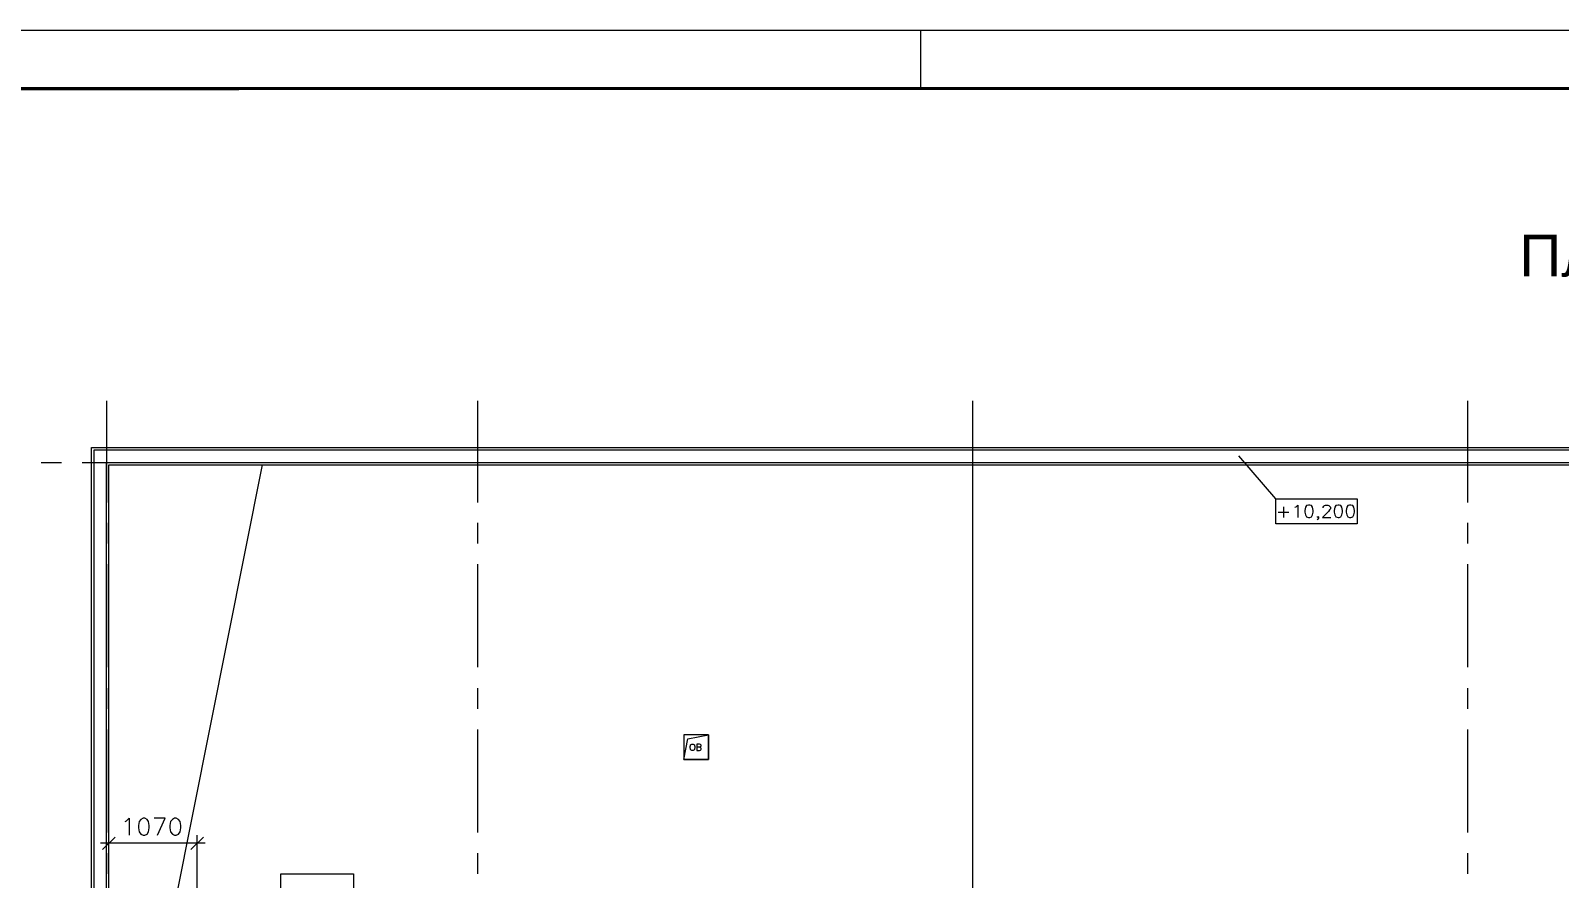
# Model space of a CAD drawing. Header units: millimetres. Extents: x -263990 to 193903, y -164417 to 240530.
# Drawn here: x 95315.82 to 95323.11, y -15677.73 to -15673.68 of the extents above; entities that cross this region are included whole.
import ezdxf

# ---------------------------------------------------------------- set-up
doc = ezdxf.new("R2010")
doc.units = ezdxf.units.MM
doc.header["$LTSCALE"] = 20
doc.layers.add('Размеры', color=7, linetype='Continuous', lineweight=9)
doc.styles.add('PDF Arial', font='arial.ttf')

msp = doc.modelspace()

# ---------------------------------------------------------------- linework, layer by layer
at = {"layer": 'Размеры', "lineweight": 20}
for points in [[(95311.64324961603, -15690.21699616313), (95335.02658295631, -15690.21699617617), (95335.02658297122, -15673.68366283365), (95311.64324963093, -15673.68366283365)], [(95316.1082496494, -15675.67199616507), (95331.25158296525, -15675.67199616507), (95331.25158295035, -15685.26366281137), (95316.1082496196, -15685.26366282627)], [(95316.12158298492, -15675.68366281316), (95331.23991629481, -15675.68366282806), (95331.23991629481, -15685.25199616142), (95316.12158297002, -15685.25199616142)], [(95316.17991630733, -15675.74366284721), (95331.17991629243, -15675.74366284721), (95331.17991630733, -15685.19199615717), (95316.17991632223, -15685.19199615717)], [(95316.19158296287, -15675.75532949716), (95331.16824963689, -15675.75532951206), (95331.16824965179, -15685.18032949232), (95316.19158297777, -15685.18032949232)], [(95321.76158297062, -15675.91699618101), (95322.14991629124, -15675.91699616611), (95322.14991630614, -15676.03532948904), (95321.76158295572, -15676.03532950394)], [(95321.91658295691, -15675.94699614868), (95321.90824961662, -15675.94866282307), (95321.9032496512, -15675.95699616522), (95321.89991630614, -15675.97199617885), (95321.89991632104, -15675.98032949306), (95321.90324963629, -15675.99366283044), (95321.90824963152, -15676.00199615955), (95321.91658297181, -15676.00532949343), (95321.92324964702, -15676.00532949343), (95321.93158300221, -15676.00199615955), (95321.93658296764, -15675.99366283044), (95321.9399162978, -15675.98032950796), (95321.9399163127, -15675.97199617885), (95321.93658298254, -15675.95699616522), (95321.93158298731, -15675.94866282307), (95321.92324963212, -15675.94699616358)], [(95322.05824963748, -15675.94699616358), (95322.04824963212, -15675.94866282307), (95322.04324963689, -15675.95699618012), (95322.03991632164, -15675.97199616395), (95322.03991630673, -15675.98032949306), (95322.04324963689, -15675.99366283044), (95322.04824963212, -15676.00199615955), (95322.05824962258, -15676.00532950833), (95322.06324963272, -15676.00532949343), (95322.0715829432, -15676.00199615955), (95322.07658298314, -15675.99366284534), (95322.07991629839, -15675.98032950796), (95322.07991628349, -15675.97199617885), (95322.07658298314, -15675.95699616522), (95322.0715829432, -15675.94866283797), (95322.06324963272, -15675.94699616358)], [(95322.11324962974, -15675.94699616358), (95322.10491628945, -15675.94866282307), (95322.09991630912, -15675.95699618012), (95322.09658297896, -15675.97199617885), (95322.09658297896, -15675.98032949306), (95322.09991629422, -15675.99366284534), (95322.10491628945, -15676.00199615955), (95322.11324964464, -15676.00532950833), (95322.11991630495, -15676.00532950833), (95322.12824964523, -15676.00199615955), (95322.13324962556, -15675.99366284534), (95322.13658295572, -15675.98032949306), (95322.13658297062, -15675.97199616395), (95322.13324964046, -15675.95699618012), (95322.12824964523, -15675.94866282307), (95322.11991629004, -15675.94699616358)], [(95318.93658295274, -15677.16032949835), (95318.95491629839, -15677.06199613959), (95319.05324964225, -15677.04199616238), (95319.05324964225, -15677.16032949835), (95318.93658295274, -15677.16032949835), (95319.05324964225, -15677.16032949835), (95319.05324964225, -15677.04199616238), (95318.93658296764, -15677.04199616238)], [(95318.97491629422, -15677.08699615486), (95318.97991628945, -15677.08699616976), (95318.9832496345, -15677.08866282925), (95318.98658294976, -15677.0903294906), (95318.98658296466, -15677.09366283938), (95318.98824964464, -15677.09866283275), (95318.98824964464, -15677.10532948747), (95318.98658296466, -15677.10866283625), (95318.98658296466, -15677.111996172), (95318.9832496494, -15677.11532949097), (95318.97991628945, -15677.11699618027), (95318.97491629422, -15677.11699616536), (95318.97158297896, -15677.11532950588), (95318.96824963391, -15677.111996172), (95318.96824963391, -15677.10866282322), (95318.96658296883, -15677.10532948747), (95318.96658296883, -15677.09866284765), (95318.96824963391, -15677.09366282448), (95318.968249619, -15677.0903294906), (95318.97158297896, -15677.08866282925)], [(95316.35491630435, -15677.44032949209), (95316.34491629899, -15677.44532948732), (95316.3365829587, -15677.45532950386), (95316.33324962854, -15677.47532949597), (95316.33324962854, -15677.48532949947), (95316.3365829736, -15677.50532949157), (95316.34491628408, -15677.51532949507), (95316.35491630435, -15677.5203294903), (95316.36324962974, -15677.52032950521), (95316.37491630018, -15677.51532950997), (95316.38158297539, -15677.50532949157), (95316.38491629064, -15677.48532949947), (95316.38491629064, -15677.47532949597), (95316.38158297539, -15677.45532950386), (95316.37491630018, -15677.44532948732), (95316.36324961483, -15677.44032950699)], [(95316.50491631031, -15677.44032949209), (95316.49491629004, -15677.44532948732), (95316.48658294976, -15677.45532950386), (95316.4832496345, -15677.47532949597), (95316.4832496345, -15677.48532949947), (95316.48658294976, -15677.50532949157), (95316.49491629004, -15677.51532950997), (95316.50491629541, -15677.5203294903), (95316.5132496357, -15677.5203294903), (95316.52491629124, -15677.51532949507), (95316.53158296645, -15677.50532949157), (95316.5349162966, -15677.48532951437), (95316.5349162966, -15677.47532949597), (95316.53158296645, -15677.45532949083), (95316.52491629124, -15677.44532948732), (95316.5132496357, -15677.44032949209)], [(95317.0132496357, -15677.705329502), (95317.35991628468, -15677.7053294871), (95317.35991629958, -15677.82366283983), (95317.0132496357, -15677.82366283983)]]:
    msp.add_lwpolyline(points, close=True, dxfattribs=at)
for points in [[(95320.06658296287, -15673.95866283216), (95320.06658296287, -15673.68366283365)], [(95316.17991630733, -15675.44866282865), (95316.17991630733, -15675.93366283923)], [(95317.95158296824, -15675.44866282865), (95317.95158296824, -15675.93366282433)], [(95320.31324961782, -15675.44866284169), (95320.31324963272, -15675.93366283923)], [(95322.67658297718, -15675.44866282865), (95322.67658296227, -15675.93366283923)], [(95321.76158297062, -15675.91699618101), (95321.58491633832, -15675.71199616231)], [(95315.86824965477, -15675.74366283417), (95315.96658298373, -15675.74366283417)], [(95316.0649163127, -15675.74366284721), (95316.55824963748, -15675.74366283417)], [(95316.42824962735, -15678.24366283603), (95316.9249162972, -15675.75532949716)], [(95316.65658298135, -15675.74366283417), (95316.75491631031, -15675.74366284721)], [(95316.85324963927, -15675.74366284721), (95317.34491631389, -15675.74366284721)], [(95317.44324965775, -15675.74366284721), (95317.54158297181, -15675.74366284721)], [(95317.63991631567, -15675.74366284721), (95318.13324962556, -15675.74366284721)], [(95318.23158298433, -15675.74366284721), (95318.32991629839, -15675.74366283417)], [(95318.42824962735, -15675.74366284721), (95318.91991631687, -15675.74366286211)], [(95319.01824963093, -15675.74366284721), (95319.11658297479, -15675.74366283417)], [(95319.21491631866, -15675.74366283417), (95319.70824964345, -15675.74366284721)], [(95319.80658297241, -15675.74366284721), (95319.90491630137, -15675.74366284721)], [(95320.00324964523, -15675.74366283417), (95320.49491630495, -15675.74366283417)], [(95320.31324961782, -15675.75532951206), (95320.31324963272, -15685.18032950722)], [(95320.59324964881, -15675.74366283417), (95320.69158297777, -15675.74366284721)], [(95320.78991632164, -15675.74366284721), (95321.28158298135, -15675.74366284721)], [(95321.38158297539, -15675.74366284721), (95321.47991630435, -15675.74366284721)], [(95321.57824964821, -15675.74366283417), (95322.06991630793, -15675.74366284721)], [(95322.16824963689, -15675.74366284721), (95322.26658298075, -15675.74366284721)], [(95322.36491630971, -15675.74366284721), (95322.85658299923, -15675.74366284721)], [(95322.95491629839, -15675.74366284721), (95323.05324964225, -15675.74366284721)], [(95321.77324964106, -15675.98032950796), (95321.82324965298, -15675.98032949306)], [(95321.79824961722, -15675.95532949083), (95321.79824963212, -15676.00532949343)], [(95321.8515829742, -15675.95699616522), (95321.8582496196, -15675.95532949083), (95321.86658297479, -15675.94699616358), (95321.86658298969, -15676.00532949343)], [(95321.96491631866, -15676.00199617445), (95321.9615829736, -15676.00532949343), (95321.95824964345, -15676.00199617445), (95321.9615829587, -15676.00032950006), (95321.96491631866, -15676.00199617445), (95321.96491631866, -15676.00866284221), (95321.9615829736, -15676.01366282254), (95321.95824964345, -15676.01699615642)], [(95321.98658296466, -15675.96032951586), (95321.98658296466, -15675.95699618012), (95321.98991629481, -15675.95199615695), (95321.99324961007, -15675.94866283797), (95321.99824965, -15675.94699616358), (95322.00991629064, -15675.94699616358), (95322.01491628587, -15675.94866282307), (95322.01824963093, -15675.95199615695), (95322.02158297598, -15675.95699616522), (95322.02158297598, -15675.96366283484), (95322.01824964583, -15675.96866283007), (95322.0132496357, -15675.97699615732), (95321.98491629958, -15676.00532950833), (95322.02324964106, -15676.00532949343)], [(95316.17991630733, -15676.03199615516), (95316.17991630733, -15676.13032951392)], [(95317.95158296824, -15676.03199615516), (95317.95158296824, -15676.13032949902)], [(95320.31324963272, -15676.03199617006), (95320.31324963272, -15676.13032951392)], [(95322.67658296227, -15676.03199617006), (95322.67658296227, -15676.13032951392)], [(95316.17991630733, -15676.22866282985), (95316.17991632223, -15676.72032949515)], [(95317.95158298314, -15676.22866282985), (95317.95158296824, -15676.72032949515)], [(95320.31324963272, -15676.22866284475), (95320.31324964762, -15676.72032951005)], [(95322.67658297718, -15676.22866284475), (95322.67658297718, -15676.72032949515)], [(95316.17991630733, -15676.82032948546), (95316.17991630733, -15676.91866283119)], [(95317.95158298314, -15676.82032950036), (95317.95158298314, -15676.91866283119)], [(95320.31324963272, -15676.82032950036), (95320.31324964762, -15676.91866284609)], [(95322.67658297718, -15676.82032951526), (95322.67658297718, -15676.91866284609)], [(95316.17991629243, -15677.01699616015), (95316.17991629243, -15677.50866281241)], [(95317.95158296824, -15677.01699616015), (95317.95158296824, -15677.50866282731)], [(95320.31324963272, -15677.01699616015), (95320.31324961782, -15677.50866282731)], [(95322.67658296227, -15677.01699617505), (95322.67658296227, -15677.50866282731)], [(95319.01158297062, -15677.1003294941), (95319.01491630077, -15677.09866283275), (95319.01658298075, -15677.09866283275), (95319.01824963093, -15677.09532949887), (95319.01824964583, -15677.09199617989), (95319.01658298075, -15677.0903295055), (95319.01491630077, -15677.08866281621), (95319.01158295572, -15677.08699616976), (95318.99824965, -15677.08699616976), (95318.9982496351, -15677.11699616536), (95319.01158295572, -15677.11699616536), (95319.01491628587, -15677.11532949097), (95319.01658298075, -15677.11366283149), (95319.01824963093, -15677.11032949761), (95319.01824964583, -15677.10699617676), (95319.01658296585, -15677.10366282798), (95319.01491628587, -15677.10199615359), (95319.01158297062, -15677.1003294941), (95318.99824965, -15677.1003294941)], [(95316.2699162811, -15677.45532949083), (95316.27658297122, -15677.45199616998), (95316.28824964166, -15677.44032950699), (95316.28824962676, -15677.5203294754)], [(95316.42324964702, -15677.52032950521), (95316.45991630852, -15677.44032949209), (95316.40824964643, -15677.44032950699)], [(95316.22158297896, -15677.53032949381), (95316.16158296168, -15677.58866282552)], [(95316.19158296287, -15677.72032948583), (95316.19158297777, -15677.5203294754)], [(95316.58324962854, -15677.58866283856), (95316.64324963093, -15677.53032949381)], [(95316.61324962974, -15677.95532950014), (95316.61324964464, -15677.5203294903)], [(95316.65158297122, -15677.55866284296), (95316.15158295631, -15677.55866282992)], [(95316.17991629243, -15677.60699615628), (95316.17991630733, -15677.7053294722)], [(95317.95158296824, -15677.60699615628), (95317.95158296824, -15677.7053294871)], [(95320.31324961782, -15677.60699615628), (95320.31324964762, -15677.7053294871)], [(95322.67658296227, -15677.60699615628), (95322.67658297718, -15677.7053294871)]]:
    msp.add_lwpolyline(points, dxfattribs=at)
at = {"layer": 'Размеры', "lineweight": 20, "const_width": 0.01167083333333335}
msp.add_lwpolyline([(95312.4290843606, -15689.94282879494), (95334.7524163127, -15689.94282880984), (95334.7524163127, -15673.95782950334), (95312.4290843457, -15673.95782948844)], close=True, dxfattribs=at)

# ---------------------------------------------------------------- texts
at = {"layer": 'Размеры', "lineweight": 20, "insert": (95322.92324963212, -15674.91660455614), "char_height": 0.1997963853624131, "attachment_point": 7, "rotation": 359.99999999501784, "style": 'PDF Arial'}
msp.add_mtext('План кровли', dxfattribs=at)

doc.saveas('drawing.dxf')
